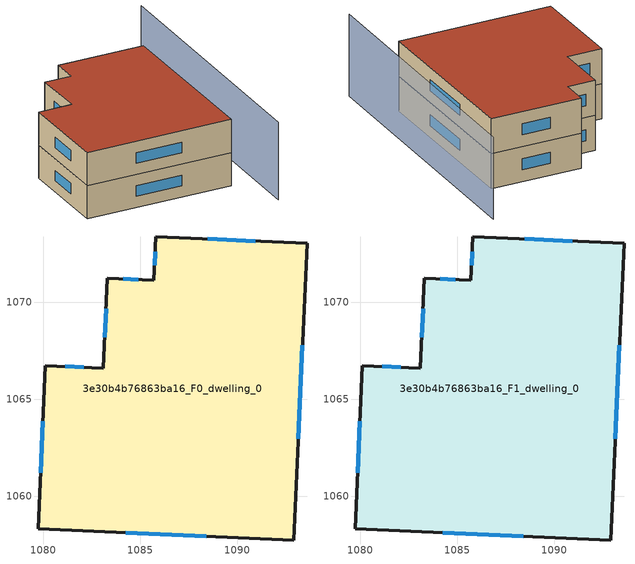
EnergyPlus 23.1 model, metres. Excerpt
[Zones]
3e30b4b76863ba16_F0_dwelling_0
 floor ground (EU_floor_Construction): 1093.6,1073.03 1092.91,1057.72 1079.72,1058.31 1080.1,1066.73 1083.1,1066.6 1083.31,1071.24 1085.71,1071.13 1085.81,1073.38 z0
 wall outside (EU_wall_Construction): 1083.1,1066.6 1080.1,1066.73 1079.72,1058.31 1092.91,1057.72 1093.6,1073.03 1085.81,1073.38 1085.71,1071.13 1083.31,1071.24 1083.1,1066.6 z0:3
 window (EU_Window_Construction): 1082.07,1066.64 1081.13,1066.69 / 1083.24,1069.65 1083.17,1068.19 / 1084.89,1071.17 1084.13,1071.21 / 1085.77,1072.61 1085.74,1071.9 / 1090.94,1073.15 1088.48,1073.26 / 1093.15,1062.96 1093.37,1067.79 / 1084.24,1058.11 1088.4,1057.92 / 1079.97,1063.85 1079.85,1061.19 z1.03:1.97
3e30b4b76863ba16_F1_dwelling_0
 floor to 3e30b4b76863ba16_F0_dwelling_0 (EU_floor_Construction): 1093.6,1073.03 1092.91,1057.72 1079.72,1058.31 1080.1,1066.73 1083.1,1066.6 1083.31,1071.24 1085.71,1071.13 1085.81,1073.38 z3
 wall outside (EU_wall_Construction): 1083.1,1066.6 1080.1,1066.73 1079.72,1058.31 1092.91,1057.72 1093.6,1073.03 1085.81,1073.38 1085.71,1071.13 1083.31,1071.24 1083.1,1066.6 z3:6
 window (EU_Window_Construction): 1082.07,1066.64 1081.13,1066.69 / 1083.24,1069.65 1083.17,1068.19 / 1084.89,1071.17 1084.13,1071.21 / 1085.77,1072.61 1085.74,1071.9 / 1090.94,1073.15 1088.48,1073.26 / 1093.15,1062.96 1093.37,1067.79 / 1084.24,1058.11 1088.4,1057.92 / 1079.97,1063.85 1079.85,1061.19 z4.03:4.97
 roof outside (EU_roof_Construction): 1092.91,1057.72 1093.6,1073.03 1085.81,1073.38 1085.71,1071.13 1083.31,1071.24 1083.1,1066.6 1080.1,1066.73 1079.72,1058.31 z6
shading: 1094.88,1053.53 1096.12,1077.65 z0:7
[Building]
EU S2 Campaign: North Axis=0; Terrain=City; Solar Distribution=FullExterior
[Site:Location]
Cape.Town.Intl.AP: Latitude=-33.965; Longitude=18.602; Time Zone=2; Elevation=46
[SizingPeriod:WeatherFileDays]
AnnualSizingPeriod: Begin Month=1; Begin Day of Month=1; End Month=12; End Day of Month=31; Day of Week for Start Day=Monday; Use Weather File Daylight Saving Period=No; Use Weather File Rain and Snow Indicators=No
[MATERIAL]
EU_InternalMass_Material: Roughness=MediumRough; Thickness=0.1; Conductivity=1; Density=1800; Specific Heat=900; Thermal Absorptance=0.9; Solar Absorptance=0.7; Visible Absorptance=0.7
[MATERIAL:NOMASS] Roughness=MediumRough; Thermal Absorptance=0.9; Solar Absorptance=0.7; Visible Absorptance=0.7
Name | Thermal Resistance
EU_wall_NoMass | 0.493876
EU_roof_NoMass | 0.449382
EU_floor_NoMass | 1.25
[WINDOWMATERIAL:SIMPLEGLAZINGSYSTEM]
EU_Window_SimpleGlazing: UFactor=4.4; Solar Heat Gain Coefficient=0.85; Visible Transmittance=0.85
[CONSTRUCTION]
EU_wall_Construction: EU_wall_NoMass
EU_roof_Construction: EU_roof_NoMass
EU_floor_Construction: EU_floor_NoMass
EU_Window_Construction: EU_Window_SimpleGlazing
EU_InternalMass_Construction: EU_InternalMass_Material
[ZONE] Type=1; Multiplier=1; Ceiling Height=autocalculate; Floor Area=autocalculate; Part of Total Floor Area=Yes
Name | Volume
3e30b4b76863ba16_F0_dwelling_0 | 528.999
3e30b4b76863ba16_F1_dwelling_0 | 529
[INTERNALMASS] Construction=EU_InternalMass_Construction; Surface Area=176.333
Name | Zone or ZoneList
3e30b4b76863ba16_F0_dwelling_0_EU_InternalMass | 3e30b4b76863ba16_F0_dwelling_0
3e30b4b76863ba16_F1_dwelling_0_EU_InternalMass | 3e30b4b76863ba16_F1_dwelling_0
[OTHEREQUIPMENT] Fuel Type=Electricity; Design Level Calculation Method=Watts/Area; Power per Zone Floor Area=1; Fraction Latent=0; Fraction Radiant=0; Fraction Lost=0; Carbon Dioxide Generation Rate=0; EndUse Subcategory=EU_Step8_InternalGains
Name | Zone or ZoneList or Space or SpaceList | Schedule
EU_Step8_InternalGain_3e30b4b76863ba16_F0_dwelling_0_f000 | 3e30b4b76863ba16_F0_dwelling_0 | EU_Step8_GainSchedule_3e30b4b76863ba16_F0_dwelling_0_f000
EU_Step8_InternalGain_3e30b4b76863ba16_F1_dwelling_0_f000 | 3e30b4b76863ba16_F1_dwelling_0 | EU_Step8_GainSchedule_3e30b4b76863ba16_F1_dwelling_0_f000
[ZONEVENTILATION:DESIGNFLOWRATE] Schedule=EU_AlwaysOn; Design Flow Rate Calculation Method=AirChanges/Hour; Air Changes per Hour=0.64; Ventilation Type=Natural; Fan Pressure Rise=0; Fan Total Efficiency=1; Constant Term Coefficient=1; Temperature Term Coefficient=0; Velocity Term Coefficient=0; Velocity Squared Term Coefficient=0; Minimum Indoor Temperature=-100; Maximum Indoor Temperature=100; Delta Temperature=-100; Minimum Outdoor Temperature=-100; Maximum Outdoor Temperature=100; Maximum Wind Speed=40
Name | Zone or ZoneList or Space or SpaceList
EU_ConstantAir_3e30b4b76863ba16_F0_dwelling_0 | 3e30b4b76863ba16_F0_dwelling_0
EU_ConstantAir_3e30b4b76863ba16_F1_dwelling_0 | 3e30b4b76863ba16_F1_dwelling_0
[HVACTEMPLATE:THERMOSTAT] Constant Heating Setpoint=20; Constant Cooling Setpoint=50
EU_HeatOnly_3e30b4b76863ba16_F0_dwelling_0; EU_HeatOnly_3e30b4b76863ba16_F1_dwelling_0
[HVACTEMPLATE:ZONE:IDEALLOADSAIRSYSTEM] System Availability Schedule=EU_AlwaysOn; Maximum Heating Supply Air Temperature=50; Minimum Cooling Supply Air Temperature=13; Maximum Heating Supply Air Humidity Ratio=0.0156; Minimum Cooling Supply Air Humidity Ratio=0.0077; Heating Limit=NoLimit; Cooling Limit=NoLimit; Heating Availability Schedule=EU_AlwaysOn; Cooling Availability Schedule=EU_CoolingOff; Dehumidification Control Type=ConstantSensibleHeatRatio; Cooling Sensible Heat Ratio=0.7; Dehumidification Setpoint=60; Humidification Control Type=None; Humidification Setpoint=30; Outdoor Air Method=None; Outdoor Air Flow Rate per Person=0.00944; Outdoor Air Flow Rate per Zone Floor Area=0; Outdoor Air Flow Rate per Zone=0; Demand Controlled Ventilation Type=None; Outdoor Air Economizer Type=NoEconomizer; Heat Recovery Type=None; Sensible Heat Recovery Effectiveness=0.7; Latent Heat Recovery Effectiveness=0.65
Name | Template Thermostat
3e30b4b76863ba16_F0_dwelling_0 | EU_HeatOnly_3e30b4b76863ba16_F0_dwelling_0
3e30b4b76863ba16_F1_dwelling_0 | EU_HeatOnly_3e30b4b76863ba16_F1_dwelling_0
[SIZING:ZONE] Zone Cooling Design Supply Air Temperature Input Method=SupplyAirTemperature; Zone Cooling Design Supply Air Temperature=13; Zone Heating Design Supply Air Temperature Input Method=SupplyAirTemperature; Zone Heating Design Supply Air Temperature=50; Zone Cooling Design Supply Air Humidity Ratio=0.008; Zone Heating Design Supply Air Humidity Ratio=0.008; Cooling Design Air Flow Method=DesignDay; Cooling Design Air Flow Rate=0; Cooling Minimum Air Flow per Zone Floor Area=0.000762; Cooling Minimum Air Flow=0; Cooling Minimum Air Flow Fraction=0.2; Heating Design Air Flow Method=DesignDay; Heating Design Air Flow Rate=0; Heating Maximum Air Flow per Zone Floor Area=0.002032; Heating Maximum Air Flow=0.141576; Heating Maximum Air Flow Fraction=0.3; Account for Dedicated Outdoor Air System=No; Dedicated Outdoor Air System Control Strategy=NeutralSupplyAir; Dedicated Outdoor Air Low Setpoint Temperature for Design=autosize; Dedicated Outdoor Air High Setpoint Temperature for Design=autosize; Zone Load Sizing Method=Sensible Load Only No Latent Load; Zone Latent Cooling Design Supply Air Humidity Ratio Input Method=HumidityRatioDifference; Zone Cooling Design Supply Air Humidity Ratio Difference=0.005; Zone Latent Heating Design Supply Air Humidity Ratio Input Method=HumidityRatioDifference; Zone Humidification Design Supply Air Humidity Ratio Difference=0.005
3e30b4b76863ba16_F0_dwelling_0; 3e30b4b76863ba16_F1_dwelling_0
[SCHEDULE:CONSTANT]
Name | Hourly Value
EU_AlwaysOn | 1
EU_CoolingOff | 0
[SCHEDULE:FILE] Column Number=1; Rows to Skip at Top=0; Number of Hours of Data=8760; Column Separator=Comma; Interpolate to Timestep=No; Minutes per Item=60; Adjust Schedule for Daylight Savings=Yes
Name | File
EU_Step8_GainSchedule_3e30b4b76863ba16_F0_dwelling_0_f000 | ../../schedules/3e30b4b76863ba16/3e30b4b76863ba16_F0_dwelling_0_f000_gain.csv
EU_Step8_GainSchedule_3e30b4b76863ba16_F1_dwelling_0_f000 | ../../schedules/3e30b4b76863ba16/3e30b4b76863ba16_F1_dwelling_0_f000_gain.csv
